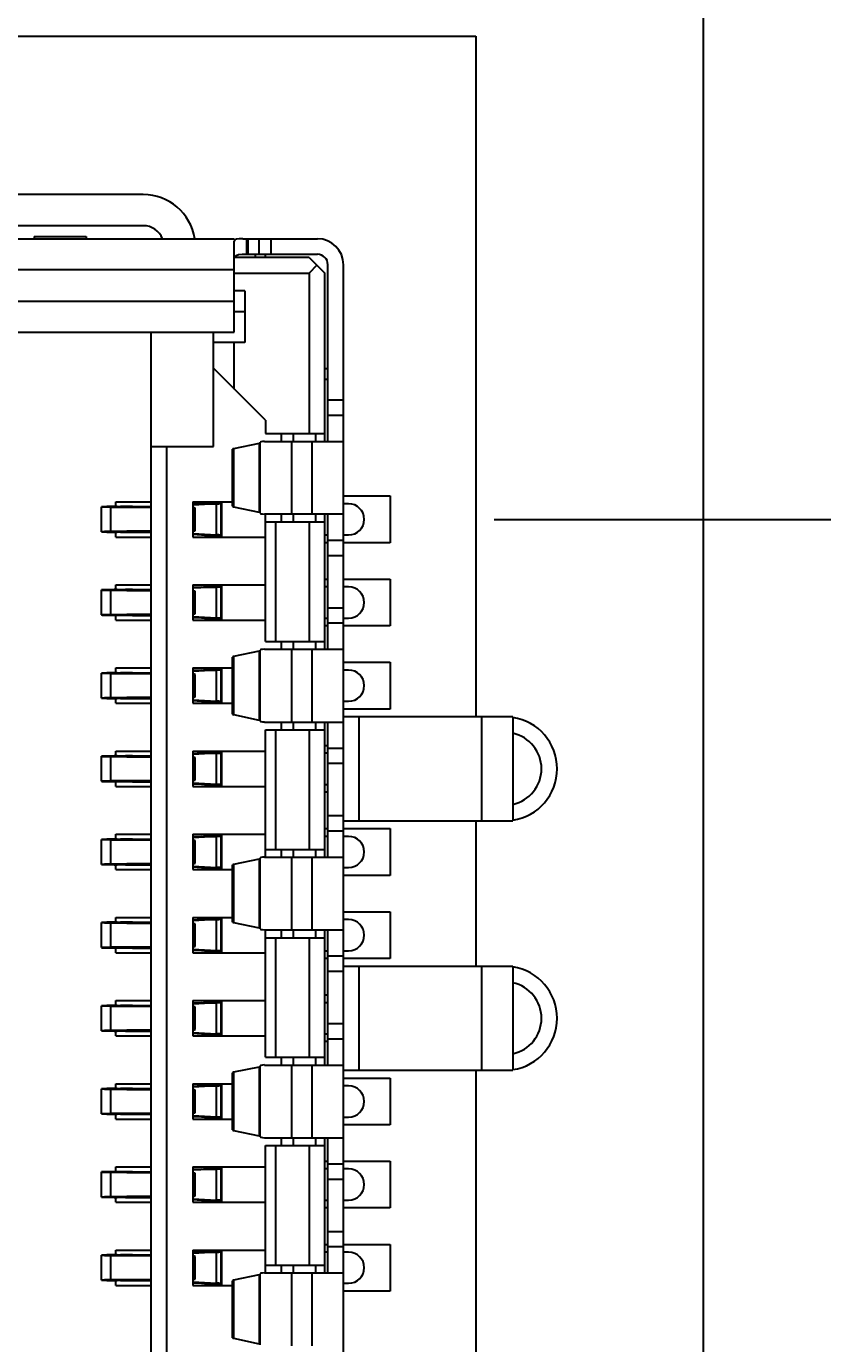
# Model space of a CAD drawing. Header units: millimetres. Extents: x 0 to 841, y 0 to 594.
# Drawn here: x 382.58 to 390.24, y 331 to 343.67 of the extents above; entities that cross this region are included whole.
import ezdxf

# ---------------------------------------------------------------- set-up
doc = ezdxf.new("R2010")
doc.units = ezdxf.units.MM
doc.header["$LTSCALE"] = 46.255
doc.layers.get('0').update_dxf_attribs({"linetype": 'CONTINUOUS'})
doc.layers.add('ASSEM_MEM', color=7, linetype='CONTINUOUS')
doc.styles.get("Standard").update_dxf_attribs({"font": 'txt', "width": 0.8})
doc.dimstyles.new('DIMSTYLE_1', dxfattribs={"dimtxt": 3, "dimasz": 2.1, "dimexe": 2, "dimexo": 1, "dimgap": 0.75, "dimtad": 0, "dimtih": 1, "dimtoh": 1, "dimzin": 0, "dimdsep": 46, "dimtxsty": 'STANDARD', "dimblk": '_FILLED', "dimblk1": '_FILLED', "dimblk2": '_FILLED', "dimcen": 0.09, "dimazin": 0, "dimtp": 0.01, "dimtm": 0.01, "dimtfac": 1, "dimtofl": 0, "dimtmove": 0, "dimatfit": 3, "dimldrblk": '_FILLED', "dimfxl": 1, "dimtolj": 1, "dimtzin": 0, "dimarcsym": 0})

# ---------------------------------------------------------------- blocks, each defined once
blk = doc.blocks.new('*D32')
at = {"color": 7, "linetype": 'CONTINUOUS'}
for p, q in [((351.897, 329.99), (369.83, 329.99)), ((369.83, 329.99), (372.996, 324.681)), ((372.996, 324.681), (426.09, 324.681))]:
    blk.add_line(p, q, dxfattribs=at)
at = {"color": 7, "linetype": 'CONTINUOUS', "insert": (427.59, 328.431), "char_height": 3, "width": 14.4, "attachment_point": 1, "line_spacing_factor": 0.9}
blk.add_mtext('156.65', dxfattribs=at)
blk = doc.blocks.new('_FILLED')
at = {"color": 0, "linetype": 'BYBLOCK'}
blk.add_solid([(0, 0), (-1, 0.1667), (-1, -0.1667)], dxfattribs=at)
blk = doc.blocks.new('*D54')
at = {"color": 7, "linetype": 'CONTINUOUS'}
blk.add_line((387.082, 338.93), (426.019, 338.93), dxfattribs=at)
at = {"color": 7, "linetype": 'CONTINUOUS', "insert": (427.519, 342.68), "char_height": 3, "width": 14.4, "attachment_point": 1, "line_spacing_factor": 0.9}
blk.add_mtext('147.71', dxfattribs=at)
blk = doc.blocks.new('*D55')
at = {"color": 7, "linetype": 'CONTINUOUS'}
blk.add_line((385.407, 330.505), (385.407, 294.565), dxfattribs=at)
at = {"color": 7, "linetype": 'CONTINUOUS', "insert": (381.657, 293.065), "char_height": 3, "width": 14.4, "attachment_point": 3, "rotation": 90, "line_spacing_factor": 0.9}
blk.add_mtext('169.31', dxfattribs=at)

msp = doc.modelspace()

# ---------------------------------------------------------------- linework, layer by layer
at = {"layer": 'ASSEM_MEM', "color": 7, "linetype": 'CONTINUOUS'}
for p, q in [((389.097, 314.64), (389.097, 482.64)), ((378.907, 343.58), (386.907, 343.58)), ((386.907, 343.58), (386.907, 337.03)), ((383.707, 342.055), (382.107, 342.055)), ((383.707, 341.755), (382.107, 341.755)), ((381.232, 341.63), (384.582, 341.63)), ((382.657, 341.65), (383.157, 341.65)), ((382.657, 341.65), (382.657, 341.63)), ((383.157, 341.65), (383.157, 341.63)), ((384.582, 340.73), (384.582, 341.605)), ((384.663, 341.63), (385.382, 341.63)), ((384.702, 341.48), (384.702, 341.63)), ((384.712, 341.63), (384.712, 341.48)), ((384.823, 341.48), (384.823, 341.63)), ((384.934, 341.63), (384.934, 341.48)), ((385.302, 341.45), (384.585, 341.45)), ((384.702, 341.48), (385.382, 341.48)), ((384.782, 341.48), (384.782, 341.45)), ((384.882, 341.45), (384.882, 341.48)), ((385.302, 341.45), (385.452, 341.3)), ((384.582, 341.33), (381.232, 341.33)), ((385.377, 341.375), (385.302, 341.3)), ((385.482, 339.68), (385.482, 341.38)), ((385.632, 328.88), (385.632, 341.38)), ((384.582, 341.3), (385.302, 341.3)), ((385.302, 341.3), (385.302, 339.755)), ((385.452, 339.68), (385.452, 341.3)), ((384.682, 341.13), (384.582, 341.13)), ((384.682, 341.13), (384.682, 340.63)), ((381.232, 341.03), (384.582, 341.03)), ((384.582, 340.93), (384.682, 340.93)), ((380.932, 340.73), (384.582, 340.73)), ((383.782, 329.53), (383.782, 340.73)), ((384.382, 339.63), (384.382, 340.73)), ((384.682, 340.63), (384.382, 340.63)), ((384.582, 340.184), (384.582, 340.63)), ((384.882, 339.884), (384.382, 340.384)), ((385.452, 340.38), (385.482, 340.38)), ((385.452, 340.28), (385.482, 340.28)), ((385.482, 340.08), (385.632, 340.08)), ((385.632, 339.93), (385.482, 339.93)), ((384.882, 339.884), (384.882, 339.755)), ((384.82, 339.661), (384.576, 339.61)), ((384.82, 339.661), (384.82, 338.999)), ((384.832, 338.989), (384.832, 339.672)), ((384.872, 339.68), (385.632, 339.68)), ((384.882, 339.755), (385.452, 339.755)), ((385.032, 339.755), (385.032, 339.68)), ((385.132, 339.68), (385.132, 338.98)), ((385.152, 339.68), (385.152, 339.755)), ((385.332, 338.98), (385.332, 339.68)), ((385.362, 339.755), (385.362, 339.68)), ((383.782, 339.63), (384.382, 339.63)), ((383.932, 330.63), (383.932, 339.63)), ((384.564, 339.056), (384.564, 339.605)), ((384.576, 339.61), (384.576, 339.051)), ((385.632, 339.155), (386.082, 339.155)), ((386.082, 339.155), (386.082, 338.705)), ((383.306, 338.81), (383.306, 339.051)), ((383.396, 339.048), (383.548, 339.046)), ((383.396, 338.813), (383.396, 339.048)), ((383.442, 339.1), (383.782, 339.1)), ((383.442, 339.054), (383.442, 339.1)), ((383.602, 339.054), (383.537, 339.054)), ((383.548, 339.046), (383.782, 339.044)), ((383.602, 339.054), (383.782, 339.055)), ((383.679, 339.046), (383.679, 339.055)), ((384.182, 339.1), (384.564, 339.1)), ((384.182, 339.1), (384.182, 338.76)), ((384.182, 339.037), (384.197, 339.037)), ((384.412, 339.079), (384.183, 339.067)), ((384.267, 339.079), (384.183, 339.075)), ((384.197, 339.037), (384.205, 339.039)), ((384.205, 338.822), (384.205, 339.039)), ((384.205, 338.821), (384.205, 339.039)), ((384.205, 339.039), (384.205, 339.039)), ((384.267, 339.079), (384.412, 339.079)), ((384.302, 339.1), (384.302, 339.085)), ((384.302, 339.085), (384.452, 339.085)), ((384.452, 339.084), (384.302, 339.084)), ((384.412, 338.781), (384.412, 339.079)), ((384.452, 339.1), (384.452, 339.085)), ((384.452, 339.084), (384.452, 338.777)), ((384.462, 339.08), (384.452, 339.08)), ((384.462, 338.76), (384.462, 339.1)), ((384.576, 339.051), (384.82, 338.999)), ((385.682, 339.08), (385.632, 339.08)), ((384.193, 338.957), (384.182, 338.957)), ((384.182, 338.904), (384.193, 338.904)), ((384.193, 338.904), (384.193, 338.957)), ((385.632, 338.98), (384.872, 338.98)), ((384.882, 337.755), (384.882, 338.98)), ((384.882, 338.905), (385.452, 338.905)), ((384.982, 337.755), (384.982, 338.905)), ((385.032, 338.98), (385.032, 338.905)), ((385.152, 338.905), (385.152, 338.98)), ((385.302, 338.905), (385.302, 337.755)), ((385.362, 338.98), (385.362, 338.905)), ((385.452, 337.68), (385.452, 338.98)), ((385.482, 337.68), (385.482, 338.98)), ((383.548, 338.815), (383.396, 338.813)), ((383.442, 338.76), (383.442, 338.81)), ((383.537, 338.807), (383.602, 338.806)), ((383.782, 338.816), (383.548, 338.815)), ((383.602, 338.806), (383.782, 338.805)), ((383.679, 338.806), (383.679, 338.815)), ((384.197, 338.824), (384.182, 338.824)), ((384.183, 338.794), (384.412, 338.781)), ((384.183, 338.786), (384.267, 338.781)), ((384.197, 338.824), (384.205, 338.822)), ((384.205, 338.821), (384.205, 338.822)), ((384.267, 338.781), (384.412, 338.781)), ((384.452, 338.777), (384.302, 338.777)), ((384.452, 338.776), (384.302, 338.776)), ((384.302, 338.776), (384.302, 338.76)), ((384.452, 338.777), (384.447, 338.779)), ((384.452, 338.78), (384.462, 338.78)), ((384.452, 338.776), (384.452, 338.76)), ((385.452, 338.78), (385.482, 338.78)), ((385.632, 338.78), (385.682, 338.78)), ((383.442, 338.76), (383.782, 338.76)), ((384.182, 338.76), (384.882, 338.76)), ((385.482, 338.705), (385.452, 338.705)), ((385.482, 338.73), (385.632, 338.73)), ((386.082, 338.705), (385.632, 338.705)), ((385.632, 338.58), (385.482, 338.58)), ((383.442, 338.3), (383.782, 338.3)), ((383.442, 338.251), (383.442, 338.3)), ((384.182, 338.3), (384.882, 338.3)), ((384.182, 338.3), (384.182, 337.96)), ((384.412, 338.279), (384.183, 338.267)), ((384.267, 338.279), (384.183, 338.275)), ((384.267, 338.279), (384.412, 338.279)), ((384.302, 338.3), (384.302, 338.285)), ((384.302, 338.285), (384.452, 338.285)), ((384.452, 338.284), (384.302, 338.284)), ((384.412, 337.981), (384.412, 338.279)), ((384.452, 338.3), (384.452, 338.285)), ((384.452, 338.284), (384.452, 337.977)), ((384.462, 338.28), (384.452, 338.28)), ((384.462, 337.96), (384.462, 338.3)), ((385.452, 338.355), (385.482, 338.355)), ((385.482, 338.28), (385.452, 338.28)), ((385.632, 338.355), (386.082, 338.355)), ((385.682, 338.28), (385.632, 338.28)), ((386.082, 338.355), (386.082, 337.905)), ((383.306, 338.01), (383.306, 338.251)), ((383.396, 338.248), (383.548, 338.246)), ((383.396, 338.013), (383.396, 338.248)), ((383.602, 338.254), (383.537, 338.254)), ((383.548, 338.246), (383.782, 338.244)), ((383.602, 338.254), (383.782, 338.255)), ((383.679, 338.246), (383.679, 338.255)), ((384.182, 338.237), (384.197, 338.237)), ((384.193, 338.157), (384.182, 338.157)), ((384.193, 338.104), (384.193, 338.157)), ((384.197, 338.237), (384.205, 338.239)), ((384.205, 338.022), (384.205, 338.239)), ((384.205, 338.021), (384.205, 338.239)), ((384.205, 338.239), (384.205, 338.239)), ((383.548, 338.015), (383.396, 338.013)), ((383.782, 338.016), (383.548, 338.015)), ((383.679, 338.006), (383.679, 338.015)), ((384.182, 338.104), (384.193, 338.104)), ((384.197, 338.024), (384.182, 338.024)), ((384.197, 338.024), (384.205, 338.022)), ((384.205, 338.021), (384.205, 338.022)), ((385.482, 338.08), (385.632, 338.08)), ((383.442, 337.96), (383.442, 338.01)), ((383.442, 337.96), (383.782, 337.96)), ((383.537, 338.007), (383.602, 338.006)), ((383.602, 338.006), (383.782, 338.005)), ((384.182, 337.96), (384.882, 337.96)), ((384.183, 337.994), (384.412, 337.981)), ((384.183, 337.986), (384.267, 337.981)), ((384.267, 337.981), (384.412, 337.981)), ((384.452, 337.977), (384.302, 337.977)), ((384.452, 337.976), (384.302, 337.976)), ((384.302, 337.976), (384.302, 337.96)), ((384.452, 337.977), (384.447, 337.979)), ((384.452, 337.98), (384.462, 337.98)), ((384.452, 337.976), (384.452, 337.96)), ((385.452, 337.98), (385.482, 337.98)), ((385.482, 337.905), (385.452, 337.905)), ((385.632, 337.93), (385.482, 337.93)), ((385.632, 337.98), (385.682, 337.98)), ((386.082, 337.905), (385.632, 337.905)), ((384.82, 337.661), (384.576, 337.61)), ((384.82, 337.661), (384.82, 336.999)), ((384.832, 336.989), (384.832, 337.672)), ((384.872, 337.68), (385.632, 337.68)), ((384.882, 337.755), (385.452, 337.755)), ((385.032, 337.755), (385.032, 337.68)), ((385.132, 337.68), (385.132, 336.98)), ((385.152, 337.68), (385.152, 337.755)), ((385.332, 336.98), (385.332, 337.68)), ((385.362, 337.755), (385.362, 337.68)), ((384.564, 337.056), (384.564, 337.605)), ((384.576, 337.61), (384.576, 337.051)), ((385.632, 337.555), (386.082, 337.555)), ((386.082, 337.555), (386.082, 337.105)), ((383.306, 337.21), (383.306, 337.451)), ((383.396, 337.448), (383.548, 337.446)), ((383.396, 337.213), (383.396, 337.448)), ((383.442, 337.5), (383.782, 337.5)), ((383.442, 337.451), (383.442, 337.5)), ((383.602, 337.454), (383.537, 337.454)), ((383.548, 337.446), (383.782, 337.444)), ((383.602, 337.454), (383.782, 337.455)), ((383.679, 337.446), (383.679, 337.455)), ((384.182, 337.5), (384.564, 337.5)), ((384.182, 337.5), (384.182, 337.16)), ((384.182, 337.437), (384.197, 337.437)), ((384.412, 337.479), (384.183, 337.467)), ((384.267, 337.479), (384.183, 337.475)), ((384.197, 337.437), (384.205, 337.439)), ((384.205, 337.222), (384.205, 337.439)), ((384.205, 337.221), (384.205, 337.439)), ((384.205, 337.439), (384.205, 337.439)), ((384.267, 337.479), (384.412, 337.479)), ((384.302, 337.5), (384.302, 337.485)), ((384.302, 337.485), (384.452, 337.485)), ((384.452, 337.484), (384.302, 337.484)), ((384.412, 337.181), (384.412, 337.479)), ((384.452, 337.5), (384.452, 337.485)), ((384.452, 337.484), (384.452, 337.177)), ((384.462, 337.48), (384.452, 337.48)), ((384.462, 337.16), (384.462, 337.5)), ((385.682, 337.48), (385.632, 337.48)), ((384.193, 337.357), (384.182, 337.357)), ((384.182, 337.304), (384.193, 337.304)), ((384.193, 337.304), (384.193, 337.357)), ((383.548, 337.215), (383.396, 337.213)), ((383.442, 337.16), (383.442, 337.21)), ((383.442, 337.16), (383.782, 337.16)), ((383.537, 337.207), (383.602, 337.206)), ((383.782, 337.216), (383.548, 337.215)), ((383.602, 337.206), (383.782, 337.205)), ((383.679, 337.206), (383.679, 337.215)), ((384.197, 337.224), (384.182, 337.224)), ((384.182, 337.16), (384.564, 337.16)), ((384.183, 337.194), (384.412, 337.181)), ((384.183, 337.186), (384.267, 337.181)), ((384.197, 337.224), (384.205, 337.222)), ((384.205, 337.221), (384.205, 337.222)), ((384.267, 337.181), (384.412, 337.181)), ((384.452, 337.177), (384.302, 337.177)), ((384.452, 337.176), (384.302, 337.176)), ((384.302, 337.176), (384.302, 337.16)), ((384.452, 337.177), (384.447, 337.179)), ((384.452, 337.18), (384.462, 337.18)), ((384.452, 337.176), (384.452, 337.16)), ((385.632, 337.18), (385.682, 337.18)), ((384.576, 337.051), (384.82, 336.999)), ((386.082, 337.105), (385.632, 337.105)), ((387.262, 337.03), (385.632, 337.03)), ((385.782, 336.03), (385.782, 337.03)), ((386.962, 336.03), (386.962, 337.03)), ((387.262, 337.03), (387.262, 336.03)), ((384.872, 336.98), (385.632, 336.98)), ((384.882, 336.905), (385.452, 336.905)), ((384.882, 335.68), (384.882, 336.905)), ((384.982, 335.755), (384.982, 336.905)), ((385.032, 336.98), (385.032, 336.905)), ((385.152, 336.905), (385.152, 336.98)), ((385.302, 336.905), (385.302, 335.755)), ((385.362, 336.98), (385.362, 336.905)), ((385.452, 335.68), (385.452, 336.98)), ((385.482, 335.68), (385.482, 336.98)), ((385.452, 336.755), (385.482, 336.755)), ((383.306, 336.41), (383.306, 336.651)), ((383.396, 336.648), (383.548, 336.646)), ((383.396, 336.413), (383.396, 336.648)), ((383.442, 336.7), (383.782, 336.7)), ((383.442, 336.651), (383.442, 336.7)), ((383.602, 336.654), (383.537, 336.654)), ((383.548, 336.646), (383.782, 336.644)), ((383.602, 336.654), (383.782, 336.655)), ((383.679, 336.646), (383.679, 336.655)), ((384.182, 336.7), (384.882, 336.7)), ((384.182, 336.7), (384.182, 336.36)), ((384.182, 336.637), (384.197, 336.637)), ((384.412, 336.679), (384.183, 336.667)), ((384.267, 336.679), (384.183, 336.675)), ((384.197, 336.637), (384.205, 336.639)), ((384.205, 336.422), (384.205, 336.639)), ((384.205, 336.421), (384.205, 336.639)), ((384.205, 336.639), (384.205, 336.639)), ((384.267, 336.679), (384.412, 336.679)), ((384.302, 336.7), (384.302, 336.685)), ((384.302, 336.685), (384.452, 336.685)), ((384.452, 336.684), (384.302, 336.684)), ((384.412, 336.381), (384.412, 336.679)), ((384.452, 336.7), (384.452, 336.685)), ((384.452, 336.684), (384.452, 336.377)), ((384.462, 336.68), (384.452, 336.68)), ((384.462, 336.36), (384.462, 336.7)), ((385.482, 336.68), (385.452, 336.68)), ((385.482, 336.73), (385.632, 336.73)), ((384.193, 336.557), (384.182, 336.557)), ((384.182, 336.504), (384.193, 336.504)), ((384.193, 336.504), (384.193, 336.557)), ((385.632, 336.58), (385.482, 336.58)), ((383.548, 336.415), (383.396, 336.413)), ((383.442, 336.36), (383.442, 336.41)), ((383.537, 336.407), (383.602, 336.406)), ((383.782, 336.416), (383.548, 336.415)), ((383.602, 336.406), (383.782, 336.405)), ((383.679, 336.406), (383.679, 336.415)), ((384.197, 336.424), (384.182, 336.424)), ((384.183, 336.394), (384.412, 336.381)), ((384.183, 336.386), (384.267, 336.381)), ((384.197, 336.424), (384.205, 336.422)), ((384.205, 336.421), (384.205, 336.422)), ((384.267, 336.381), (384.412, 336.381)), ((384.452, 336.377), (384.302, 336.377)), ((384.452, 336.376), (384.302, 336.376)), ((384.302, 336.376), (384.302, 336.36)), ((384.452, 336.377), (384.447, 336.379)), ((384.452, 336.38), (384.462, 336.38)), ((384.452, 336.376), (384.452, 336.36)), ((385.452, 336.38), (385.482, 336.38)), ((383.442, 336.36), (383.782, 336.36)), ((384.182, 336.36), (384.882, 336.36)), ((385.482, 336.305), (385.452, 336.305)), ((385.482, 336.08), (385.632, 336.08)), ((385.632, 336.03), (387.262, 336.03)), ((386.907, 336.03), (386.907, 334.63)), ((383.442, 335.9), (383.782, 335.9)), ((383.442, 335.851), (383.442, 335.9)), ((384.182, 335.9), (384.882, 335.9)), ((384.182, 335.9), (384.182, 335.56)), ((384.412, 335.879), (384.183, 335.867)), ((384.267, 335.879), (384.183, 335.875)), ((384.267, 335.879), (384.412, 335.879)), ((384.302, 335.9), (384.302, 335.885)), ((384.302, 335.885), (384.452, 335.885)), ((384.452, 335.884), (384.302, 335.884)), ((384.412, 335.581), (384.412, 335.879)), ((384.452, 335.9), (384.452, 335.885)), ((384.452, 335.884), (384.452, 335.577)), ((384.462, 335.88), (384.452, 335.88)), ((384.462, 335.56), (384.462, 335.9)), ((385.452, 335.955), (385.482, 335.955)), ((385.482, 335.88), (385.452, 335.88)), ((385.632, 335.93), (385.482, 335.93)), ((385.632, 335.955), (386.082, 335.955)), ((385.682, 335.88), (385.632, 335.88)), ((386.082, 335.955), (386.082, 335.505)), ((383.306, 335.61), (383.306, 335.851)), ((383.396, 335.848), (383.548, 335.846)), ((383.396, 335.613), (383.396, 335.848)), ((383.602, 335.854), (383.537, 335.854)), ((383.548, 335.846), (383.782, 335.844)), ((383.602, 335.854), (383.782, 335.855)), ((383.679, 335.846), (383.679, 335.855)), ((384.182, 335.837), (384.197, 335.837)), ((384.193, 335.757), (384.182, 335.757)), ((384.193, 335.704), (384.193, 335.757)), ((384.197, 335.837), (384.205, 335.839)), ((384.205, 335.622), (384.205, 335.839)), ((384.205, 335.621), (384.205, 335.839)), ((384.205, 335.839), (384.205, 335.839)), ((384.882, 335.755), (385.452, 335.755)), ((385.032, 335.755), (385.032, 335.68)), ((385.152, 335.68), (385.152, 335.755)), ((385.362, 335.755), (385.362, 335.68)), ((383.548, 335.615), (383.396, 335.613)), ((383.442, 335.56), (383.442, 335.61)), ((383.537, 335.607), (383.602, 335.606)), ((383.602, 335.606), (383.782, 335.605)), ((383.679, 335.606), (383.679, 335.615)), ((384.182, 335.704), (384.193, 335.704)), ((384.197, 335.624), (384.182, 335.624)), ((384.197, 335.624), (384.205, 335.622)), ((384.205, 335.621), (384.205, 335.622)), ((384.564, 335.056), (384.564, 335.605)), ((384.82, 335.661), (384.576, 335.61)), ((384.576, 335.61), (384.576, 335.051)), ((384.82, 335.661), (384.82, 334.999)), ((384.832, 334.989), (384.832, 335.672)), ((384.872, 335.68), (385.632, 335.68)), ((385.132, 335.68), (385.132, 334.98)), ((385.332, 334.98), (385.332, 335.68)), ((383.442, 335.56), (383.782, 335.56)), ((384.182, 335.56), (384.564, 335.56)), ((384.183, 335.594), (384.412, 335.581)), ((384.183, 335.586), (384.267, 335.581)), ((384.267, 335.581), (384.412, 335.581)), ((384.452, 335.577), (384.302, 335.577)), ((384.452, 335.576), (384.302, 335.576)), ((384.302, 335.576), (384.302, 335.56)), ((384.452, 335.577), (384.447, 335.579)), ((384.452, 335.58), (384.462, 335.58)), ((384.452, 335.576), (384.452, 335.56)), ((385.632, 335.58), (385.682, 335.58)), ((386.082, 335.505), (385.632, 335.505)), ((383.442, 335.1), (383.782, 335.1)), ((383.442, 335.051), (383.442, 335.1)), ((384.182, 335.1), (384.564, 335.1)), ((384.182, 335.1), (384.182, 334.76)), ((384.302, 335.1), (384.302, 335.085)), ((384.452, 335.1), (384.452, 335.085)), ((384.462, 334.76), (384.462, 335.1)), ((385.632, 335.155), (386.082, 335.155)), ((386.082, 335.155), (386.082, 334.705)), ((383.306, 334.81), (383.306, 335.051)), ((383.396, 335.048), (383.548, 335.046)), ((383.396, 334.813), (383.396, 335.048)), ((383.602, 335.054), (383.537, 335.054)), ((383.548, 335.046), (383.782, 335.044)), ((383.602, 335.054), (383.782, 335.055)), ((383.679, 335.046), (383.679, 335.055)), ((384.182, 335.037), (384.197, 335.037)), ((384.412, 335.079), (384.183, 335.067)), ((384.267, 335.079), (384.183, 335.075)), ((384.197, 335.037), (384.205, 335.039)), ((384.205, 334.822), (384.205, 335.039)), ((384.205, 334.821), (384.205, 335.039)), ((384.205, 335.039), (384.205, 335.039)), ((384.267, 335.079), (384.412, 335.079)), ((384.302, 335.085), (384.452, 335.085)), ((384.452, 335.084), (384.302, 335.084)), ((384.412, 334.781), (384.412, 335.079)), ((384.452, 335.084), (384.452, 334.777)), ((384.462, 335.08), (384.452, 335.08)), ((384.576, 335.051), (384.82, 334.999)), ((384.872, 334.98), (385.632, 334.98)), ((384.882, 333.755), (384.882, 334.98)), ((385.032, 334.98), (385.032, 334.905)), ((385.152, 334.905), (385.152, 334.98)), ((385.362, 334.98), (385.362, 334.905)), ((385.452, 333.68), (385.452, 334.98)), ((385.482, 333.68), (385.482, 334.98)), ((385.682, 335.08), (385.632, 335.08)), ((384.193, 334.957), (384.182, 334.957)), ((384.182, 334.904), (384.193, 334.904)), ((384.193, 334.904), (384.193, 334.957)), ((384.882, 334.905), (385.452, 334.905)), ((384.982, 333.755), (384.982, 334.905)), ((385.302, 334.905), (385.302, 333.755)), ((383.548, 334.815), (383.396, 334.813)), ((383.442, 334.76), (383.442, 334.81)), ((383.442, 334.76), (383.782, 334.76)), ((383.537, 334.807), (383.602, 334.806)), ((383.782, 334.816), (383.548, 334.815)), ((383.602, 334.806), (383.782, 334.805)), ((383.679, 334.806), (383.679, 334.815)), ((384.197, 334.824), (384.182, 334.824)), ((384.182, 334.76), (384.882, 334.76)), ((384.183, 334.794), (384.412, 334.781)), ((384.183, 334.786), (384.267, 334.781)), ((384.197, 334.824), (384.205, 334.822)), ((384.205, 334.821), (384.205, 334.822)), ((384.267, 334.781), (384.412, 334.781)), ((384.452, 334.777), (384.302, 334.777)), ((384.452, 334.776), (384.302, 334.776)), ((384.302, 334.776), (384.302, 334.76)), ((384.452, 334.777), (384.447, 334.779)), ((384.452, 334.78), (384.462, 334.78)), ((384.452, 334.776), (384.452, 334.76)), ((385.452, 334.78), (385.482, 334.78)), ((385.482, 334.73), (385.632, 334.73)), ((385.632, 334.78), (385.682, 334.78)), ((385.482, 334.705), (385.452, 334.705)), ((386.082, 334.705), (385.632, 334.705)), ((385.632, 334.63), (387.262, 334.63)), ((385.782, 333.63), (385.782, 334.63)), ((386.962, 333.63), (386.962, 334.63)), ((387.262, 334.63), (387.262, 333.63)), ((385.632, 334.58), (385.482, 334.58)), ((385.452, 334.355), (385.482, 334.355)), ((383.306, 334.01), (383.306, 334.251)), ((383.396, 334.248), (383.548, 334.246)), ((383.396, 334.013), (383.396, 334.248)), ((383.442, 334.3), (383.782, 334.3)), ((383.442, 334.251), (383.442, 334.3)), ((383.602, 334.254), (383.537, 334.254)), ((383.548, 334.246), (383.782, 334.244)), ((383.602, 334.254), (383.782, 334.255)), ((383.679, 334.246), (383.679, 334.255)), ((384.182, 334.3), (384.882, 334.3)), ((384.182, 334.3), (384.182, 333.96)), ((384.182, 334.237), (384.197, 334.237)), ((384.412, 334.279), (384.183, 334.267)), ((384.267, 334.279), (384.183, 334.275)), ((384.197, 334.237), (384.205, 334.239)), ((384.205, 334.022), (384.205, 334.239)), ((384.205, 334.021), (384.205, 334.239)), ((384.205, 334.239), (384.205, 334.239)), ((384.267, 334.279), (384.412, 334.279)), ((384.302, 334.3), (384.302, 334.285)), ((384.302, 334.285), (384.452, 334.285)), ((384.452, 334.284), (384.302, 334.284)), ((384.412, 333.981), (384.412, 334.279)), ((384.452, 334.3), (384.452, 334.285)), ((384.452, 334.284), (384.452, 333.977)), ((384.462, 334.28), (384.452, 334.28)), ((384.462, 333.96), (384.462, 334.3)), ((385.482, 334.28), (385.452, 334.28)), ((384.193, 334.157), (384.182, 334.157)), ((384.182, 334.104), (384.193, 334.104)), ((384.193, 334.104), (384.193, 334.157)), ((383.548, 334.015), (383.396, 334.013)), ((383.442, 333.96), (383.442, 334.01)), ((383.442, 333.96), (383.782, 333.96)), ((383.537, 334.007), (383.602, 334.006)), ((383.782, 334.016), (383.548, 334.015)), ((383.602, 334.006), (383.782, 334.005)), ((383.679, 334.006), (383.679, 334.015)), ((384.197, 334.024), (384.182, 334.024)), ((384.182, 333.96), (384.882, 333.96)), ((384.183, 333.994), (384.412, 333.981)), ((384.183, 333.986), (384.267, 333.981)), ((384.197, 334.024), (384.205, 334.022)), ((384.205, 334.021), (384.205, 334.022)), ((384.267, 333.981), (384.412, 333.981)), ((384.452, 333.977), (384.302, 333.977)), ((384.452, 333.976), (384.302, 333.976)), ((384.302, 333.976), (384.302, 333.96)), ((384.452, 333.977), (384.447, 333.979)), ((384.452, 333.98), (384.462, 333.98)), ((384.452, 333.976), (384.452, 333.96)), ((385.452, 333.98), (385.482, 333.98)), ((385.482, 334.08), (385.632, 334.08)), ((385.482, 333.905), (385.452, 333.905)), ((385.632, 333.93), (385.482, 333.93)), ((384.882, 333.755), (385.452, 333.755)), ((385.032, 333.755), (385.032, 333.68)), ((385.152, 333.68), (385.152, 333.755)), ((385.362, 333.755), (385.362, 333.68)), ((384.564, 333.056), (384.564, 333.605)), ((384.82, 333.661), (384.576, 333.61)), ((384.576, 333.61), (384.576, 333.051)), ((384.82, 333.661), (384.82, 332.999)), ((384.832, 332.989), (384.832, 333.672)), ((384.872, 333.68), (385.632, 333.68)), ((385.132, 333.68), (385.132, 332.98)), ((385.332, 332.98), (385.332, 333.68)), ((385.632, 333.63), (387.262, 333.63)), ((386.907, 333.63), (386.907, 326.68)), ((383.306, 333.21), (383.306, 333.451)), ((383.442, 333.5), (383.782, 333.5)), ((383.442, 333.451), (383.442, 333.5)), ((383.602, 333.454), (383.537, 333.454)), ((383.602, 333.454), (383.782, 333.455)), ((383.679, 333.446), (383.679, 333.455)), ((384.182, 333.5), (384.564, 333.5)), ((384.182, 333.5), (384.182, 333.16)), ((384.412, 333.479), (384.183, 333.467)), ((384.267, 333.479), (384.183, 333.475)), ((384.267, 333.479), (384.412, 333.479)), ((384.302, 333.5), (384.302, 333.485)), ((384.302, 333.485), (384.452, 333.485)), ((384.452, 333.484), (384.302, 333.484)), ((384.412, 333.181), (384.412, 333.479)), ((384.452, 333.5), (384.452, 333.485)), ((384.452, 333.484), (384.452, 333.177)), ((384.462, 333.48), (384.452, 333.48)), ((384.462, 333.16), (384.462, 333.5)), ((385.632, 333.555), (386.082, 333.555)), ((385.682, 333.48), (385.632, 333.48)), ((386.082, 333.555), (386.082, 333.105)), ((383.396, 333.448), (383.548, 333.446)), ((383.396, 333.213), (383.396, 333.448)), ((383.548, 333.446), (383.782, 333.444)), ((384.182, 333.437), (384.197, 333.437)), ((384.193, 333.357), (384.182, 333.357)), ((384.193, 333.304), (384.193, 333.357)), ((384.197, 333.437), (384.205, 333.439)), ((384.205, 333.222), (384.205, 333.439)), ((384.205, 333.221), (384.205, 333.439)), ((384.205, 333.439), (384.205, 333.439)), ((383.548, 333.215), (383.396, 333.213)), ((383.442, 333.16), (383.442, 333.21)), ((383.537, 333.207), (383.602, 333.206)), ((383.782, 333.216), (383.548, 333.215)), ((383.602, 333.206), (383.782, 333.205)), ((383.679, 333.206), (383.679, 333.215)), ((384.182, 333.304), (384.193, 333.304)), ((384.197, 333.224), (384.182, 333.224)), ((384.197, 333.224), (384.205, 333.222)), ((384.205, 333.221), (384.205, 333.222)), ((383.442, 333.16), (383.782, 333.16)), ((384.182, 333.16), (384.564, 333.16)), ((384.183, 333.194), (384.412, 333.181)), ((384.183, 333.186), (384.267, 333.181)), ((384.267, 333.181), (384.412, 333.181)), ((384.452, 333.177), (384.302, 333.177)), ((384.452, 333.176), (384.302, 333.176)), ((384.302, 333.176), (384.302, 333.16)), ((384.452, 333.177), (384.447, 333.179)), ((384.452, 333.18), (384.462, 333.18)), ((384.452, 333.176), (384.452, 333.16)), ((385.632, 333.18), (385.682, 333.18)), ((386.082, 333.105), (385.632, 333.105)), ((384.576, 333.051), (384.82, 332.999)), ((384.872, 332.98), (385.632, 332.98)), ((385.032, 332.98), (385.032, 332.905)), ((385.152, 332.905), (385.152, 332.98)), ((385.362, 332.98), (385.362, 332.905)), ((385.452, 331.68), (385.452, 332.98)), ((385.482, 331.68), (385.482, 332.98)), ((384.882, 332.905), (385.452, 332.905)), ((384.882, 331.68), (384.882, 332.905)), ((384.982, 331.755), (384.982, 332.905)), ((385.302, 332.905), (385.302, 331.755)), ((383.442, 332.7), (383.782, 332.7)), ((383.442, 332.651), (383.442, 332.7)), ((384.182, 332.7), (384.882, 332.7)), ((384.182, 332.7), (384.182, 332.36)), ((384.302, 332.7), (384.302, 332.685)), ((384.452, 332.7), (384.452, 332.685)), ((384.462, 332.36), (384.462, 332.7)), ((385.452, 332.755), (385.482, 332.755)), ((385.482, 332.73), (385.632, 332.73)), ((385.632, 332.755), (386.082, 332.755)), ((386.082, 332.755), (386.082, 332.305)), ((383.306, 332.41), (383.306, 332.651)), ((383.396, 332.648), (383.548, 332.646)), ((383.396, 332.413), (383.396, 332.648)), ((383.602, 332.654), (383.537, 332.654)), ((383.548, 332.646), (383.782, 332.644)), ((383.602, 332.654), (383.782, 332.655)), ((383.679, 332.646), (383.679, 332.655)), ((384.182, 332.637), (384.197, 332.637)), ((384.412, 332.679), (384.183, 332.667)), ((384.267, 332.679), (384.183, 332.675)), ((384.197, 332.637), (384.205, 332.639)), ((384.205, 332.422), (384.205, 332.639)), ((384.205, 332.421), (384.205, 332.639)), ((384.205, 332.639), (384.205, 332.639)), ((384.267, 332.679), (384.412, 332.679)), ((384.302, 332.685), (384.452, 332.685)), ((384.452, 332.684), (384.302, 332.684)), ((384.412, 332.381), (384.412, 332.679)), ((384.452, 332.684), (384.452, 332.377)), ((384.462, 332.68), (384.452, 332.68)), ((385.482, 332.68), (385.452, 332.68)), ((385.632, 332.58), (385.482, 332.58)), ((385.682, 332.68), (385.632, 332.68)), ((384.193, 332.557), (384.182, 332.557)), ((384.182, 332.504), (384.193, 332.504)), ((384.193, 332.504), (384.193, 332.557)), ((383.548, 332.415), (383.396, 332.413)), ((383.442, 332.36), (383.442, 332.41)), ((383.442, 332.36), (383.782, 332.36)), ((383.537, 332.407), (383.602, 332.406)), ((383.782, 332.416), (383.548, 332.415)), ((383.602, 332.406), (383.782, 332.405)), ((383.679, 332.406), (383.679, 332.415)), ((384.197, 332.424), (384.182, 332.424)), ((384.182, 332.36), (384.882, 332.36)), ((384.183, 332.394), (384.412, 332.381)), ((384.183, 332.386), (384.267, 332.381)), ((384.197, 332.424), (384.205, 332.422)), ((384.205, 332.421), (384.205, 332.422)), ((384.267, 332.381), (384.412, 332.381)), ((384.452, 332.377), (384.302, 332.377)), ((384.452, 332.376), (384.302, 332.376)), ((384.302, 332.376), (384.302, 332.36)), ((384.452, 332.377), (384.447, 332.379)), ((384.452, 332.38), (384.462, 332.38)), ((384.452, 332.376), (384.452, 332.36)), ((385.452, 332.38), (385.482, 332.38)), ((385.632, 332.38), (385.682, 332.38)), ((385.482, 332.305), (385.452, 332.305)), ((386.082, 332.305), (385.632, 332.305)), ((385.482, 332.08), (385.632, 332.08)), ((385.452, 331.955), (385.482, 331.955)), ((385.632, 331.93), (385.482, 331.93)), ((385.632, 331.955), (386.082, 331.955)), ((386.082, 331.955), (386.082, 331.505)), ((383.306, 331.61), (383.306, 331.851)), ((383.396, 331.848), (383.548, 331.846)), ((383.396, 331.613), (383.396, 331.848)), ((383.442, 331.9), (383.782, 331.9)), ((383.442, 331.851), (383.442, 331.9)), ((383.602, 331.854), (383.537, 331.854)), ((383.548, 331.846), (383.782, 331.844)), ((383.602, 331.854), (383.782, 331.855)), ((383.679, 331.846), (383.679, 331.855)), ((384.182, 331.9), (384.882, 331.9)), ((384.182, 331.9), (384.182, 331.56)), ((384.182, 331.837), (384.197, 331.837)), ((384.412, 331.879), (384.183, 331.867)), ((384.267, 331.879), (384.183, 331.875)), ((384.197, 331.837), (384.205, 331.839)), ((384.205, 331.622), (384.205, 331.839)), ((384.205, 331.621), (384.205, 331.839)), ((384.205, 331.839), (384.205, 331.839)), ((384.267, 331.879), (384.412, 331.879)), ((384.302, 331.9), (384.302, 331.885)), ((384.302, 331.885), (384.452, 331.885)), ((384.452, 331.884), (384.302, 331.884)), ((384.412, 331.581), (384.412, 331.879)), ((384.452, 331.9), (384.452, 331.885)), ((384.452, 331.884), (384.452, 331.577)), ((384.462, 331.88), (384.452, 331.88)), ((384.462, 331.56), (384.462, 331.9)), ((385.482, 331.88), (385.452, 331.88)), ((385.682, 331.88), (385.632, 331.88)), ((384.193, 331.757), (384.182, 331.757)), ((384.182, 331.704), (384.193, 331.704)), ((384.193, 331.704), (384.193, 331.757)), ((384.872, 331.68), (385.632, 331.68)), ((384.882, 331.755), (385.452, 331.755)), ((385.032, 331.755), (385.032, 331.68)), ((385.132, 331.68), (385.132, 330.98)), ((385.152, 331.68), (385.152, 331.755)), ((385.332, 330.98), (385.332, 331.68)), ((385.362, 331.755), (385.362, 331.68)), ((383.548, 331.615), (383.396, 331.613)), ((383.442, 331.56), (383.442, 331.61)), ((383.442, 331.56), (383.782, 331.56)), ((383.537, 331.607), (383.602, 331.606)), ((383.782, 331.616), (383.548, 331.615)), ((383.602, 331.606), (383.782, 331.605)), ((383.679, 331.606), (383.679, 331.615)), ((384.197, 331.624), (384.182, 331.624)), ((384.182, 331.56), (384.564, 331.56)), ((384.183, 331.594), (384.412, 331.581)), ((384.183, 331.586), (384.267, 331.581)), ((384.197, 331.624), (384.205, 331.622)), ((384.205, 331.621), (384.205, 331.622)), ((384.267, 331.581), (384.412, 331.581)), ((384.452, 331.577), (384.302, 331.577)), ((384.452, 331.576), (384.302, 331.576)), ((384.302, 331.576), (384.302, 331.56)), ((384.452, 331.577), (384.447, 331.579)), ((384.452, 331.58), (384.462, 331.58)), ((384.452, 331.576), (384.452, 331.56)), ((384.564, 331.056), (384.564, 331.605)), ((384.82, 331.661), (384.576, 331.61)), ((384.576, 331.61), (384.576, 331.051)), ((384.82, 331.661), (384.82, 330.999)), ((384.832, 330.989), (384.832, 331.672)), ((385.632, 331.58), (385.682, 331.58)), ((386.082, 331.505), (385.632, 331.505)), ((384.576, 331.051), (384.82, 330.999))]:
    msp.add_line(p, q, dxfattribs=at)
for points in [[(384.663, 341.63), (384.629, 341.629), (384.603, 341.626), (384.587, 341.618), (384.582, 341.605)], [(384.585, 341.45), (384.599, 341.469), (384.623, 341.478), (384.659, 341.48), (384.702, 341.48)], [(383.455, 339.054), (383.427, 339.054), (383.355, 339.053), (383.314, 339.051), (383.306, 339.051)], [(383.306, 339.051), (383.307, 339.05), (383.335, 339.049), (383.396, 339.048)], [(383.537, 339.054), (383.488, 339.053), (383.461, 339.051), (383.456, 339.051)], [(384.205, 339.039), (384.197, 339.04), (384.182, 339.041)], [(384.197, 339.037), (384.196, 339.03), (384.194, 339.013), (384.194, 338.987), (384.193, 338.957)], [(384.267, 339.079), (384.286, 339.081), (384.298, 339.082), (384.302, 339.084)], [(384.412, 339.079), (384.434, 339.081), (384.447, 339.082), (384.452, 339.084)], [(384.193, 338.904), (384.194, 338.874), (384.194, 338.848), (384.196, 338.83), (384.197, 338.824)], [(383.396, 338.813), (383.335, 338.812), (383.307, 338.81), (383.306, 338.81)], [(383.306, 338.81), (383.314, 338.809), (383.355, 338.808), (383.427, 338.807), (383.455, 338.807)], [(383.456, 338.81), (383.461, 338.809), (383.489, 338.808), (383.537, 338.807)], [(384.182, 338.82), (384.197, 338.82), (384.205, 338.821)], [(384.302, 338.777), (384.298, 338.779), (384.286, 338.78), (384.267, 338.781)], [(384.447, 338.779), (384.434, 338.78), (384.412, 338.781)], [(384.267, 338.279), (384.286, 338.281), (384.298, 338.282), (384.302, 338.284)], [(384.412, 338.279), (384.434, 338.281), (384.447, 338.282), (384.452, 338.284)], [(383.455, 338.254), (383.427, 338.254), (383.355, 338.253), (383.314, 338.251), (383.306, 338.251)], [(383.306, 338.251), (383.307, 338.25), (383.335, 338.249), (383.396, 338.248)], [(383.537, 338.254), (383.488, 338.253), (383.461, 338.251), (383.456, 338.251)], [(384.205, 338.239), (384.197, 338.24), (384.182, 338.241)], [(384.197, 338.237), (384.196, 338.23), (384.194, 338.213), (384.194, 338.187), (384.193, 338.157)], [(383.396, 338.013), (383.335, 338.012), (383.307, 338.01), (383.306, 338.01)], [(384.182, 338.02), (384.197, 338.02), (384.205, 338.021)], [(384.193, 338.104), (384.194, 338.074), (384.194, 338.048), (384.196, 338.03), (384.197, 338.024)], [(383.306, 338.01), (383.314, 338.009), (383.355, 338.008), (383.427, 338.007), (383.455, 338.007)], [(383.456, 338.01), (383.461, 338.009), (383.489, 338.008), (383.537, 338.007)], [(384.302, 337.977), (384.298, 337.979), (384.286, 337.98), (384.267, 337.981)], [(384.447, 337.979), (384.434, 337.98), (384.412, 337.981)], [(383.455, 337.454), (383.427, 337.454), (383.355, 337.453), (383.314, 337.451), (383.306, 337.451)], [(383.306, 337.451), (383.307, 337.45), (383.335, 337.449), (383.396, 337.448)], [(383.537, 337.454), (383.488, 337.453), (383.461, 337.451), (383.456, 337.451)], [(384.205, 337.439), (384.197, 337.44), (384.182, 337.441)], [(384.197, 337.437), (384.196, 337.43), (384.194, 337.413), (384.194, 337.387), (384.193, 337.357)], [(384.267, 337.479), (384.286, 337.481), (384.298, 337.482), (384.302, 337.484)], [(384.412, 337.479), (384.434, 337.481), (384.447, 337.482), (384.452, 337.484)], [(384.193, 337.304), (384.194, 337.274), (384.194, 337.248), (384.196, 337.23), (384.197, 337.224)], [(383.396, 337.213), (383.335, 337.212), (383.307, 337.21), (383.306, 337.21)], [(383.306, 337.21), (383.314, 337.209), (383.355, 337.208), (383.427, 337.207), (383.455, 337.207)], [(383.456, 337.21), (383.461, 337.209), (383.489, 337.208), (383.537, 337.207)], [(384.182, 337.22), (384.197, 337.22), (384.205, 337.221)], [(384.302, 337.177), (384.298, 337.179), (384.286, 337.18), (384.267, 337.181)], [(384.447, 337.179), (384.434, 337.18), (384.412, 337.181)], [(383.455, 336.654), (383.427, 336.654), (383.355, 336.653), (383.314, 336.651), (383.306, 336.651)], [(383.306, 336.651), (383.307, 336.65), (383.335, 336.649), (383.396, 336.648)], [(383.537, 336.654), (383.488, 336.653), (383.461, 336.651), (383.456, 336.651)], [(384.205, 336.639), (384.197, 336.64), (384.182, 336.641)], [(384.197, 336.637), (384.196, 336.63), (384.194, 336.613), (384.194, 336.587), (384.193, 336.557)], [(384.267, 336.679), (384.286, 336.681), (384.298, 336.682), (384.302, 336.684)], [(384.412, 336.679), (384.434, 336.681), (384.447, 336.682), (384.452, 336.684)], [(384.193, 336.504), (384.194, 336.474), (384.194, 336.448), (384.196, 336.43), (384.197, 336.424)], [(383.396, 336.413), (383.335, 336.412), (383.307, 336.41), (383.306, 336.41)], [(383.306, 336.41), (383.314, 336.409), (383.355, 336.408), (383.427, 336.407), (383.455, 336.407)], [(383.456, 336.41), (383.461, 336.409), (383.489, 336.408), (383.537, 336.407)], [(384.182, 336.42), (384.197, 336.42), (384.205, 336.421)], [(384.302, 336.377), (384.298, 336.379), (384.286, 336.38), (384.267, 336.381)], [(384.447, 336.379), (384.434, 336.38), (384.412, 336.381)], [(384.267, 335.879), (384.286, 335.881), (384.298, 335.882), (384.302, 335.884)], [(384.412, 335.879), (384.434, 335.881), (384.447, 335.882), (384.452, 335.884)], [(383.455, 335.854), (383.427, 335.854), (383.355, 335.853), (383.314, 335.851), (383.306, 335.851)], [(383.306, 335.851), (383.307, 335.85), (383.335, 335.849), (383.396, 335.848)], [(383.537, 335.854), (383.488, 335.853), (383.461, 335.851), (383.456, 335.851)], [(384.205, 335.839), (384.197, 335.84), (384.182, 335.841)], [(384.197, 335.837), (384.196, 335.83), (384.194, 335.813), (384.194, 335.787), (384.193, 335.757)], [(383.396, 335.613), (383.335, 335.612), (383.307, 335.61), (383.306, 335.61)], [(383.306, 335.61), (383.314, 335.609), (383.355, 335.608), (383.427, 335.607), (383.455, 335.607)], [(383.456, 335.61), (383.461, 335.609), (383.489, 335.608), (383.537, 335.607)], [(383.782, 335.616), (383.732, 335.616), (383.548, 335.615)], [(384.182, 335.62), (384.197, 335.62), (384.205, 335.621)], [(384.193, 335.704), (384.194, 335.674), (384.194, 335.648), (384.196, 335.63), (384.197, 335.624)], [(384.302, 335.577), (384.298, 335.579), (384.286, 335.58), (384.267, 335.581)], [(384.447, 335.579), (384.434, 335.58), (384.412, 335.581)], [(383.455, 335.054), (383.427, 335.054), (383.355, 335.053), (383.314, 335.051), (383.306, 335.051)], [(383.306, 335.051), (383.307, 335.05), (383.335, 335.049), (383.396, 335.048)], [(383.537, 335.054), (383.488, 335.053), (383.461, 335.051), (383.456, 335.051)], [(384.205, 335.039), (384.197, 335.04), (384.182, 335.041)], [(384.197, 335.037), (384.196, 335.03), (384.194, 335.013), (384.194, 334.987), (384.193, 334.957)], [(384.267, 335.079), (384.286, 335.081), (384.298, 335.082), (384.302, 335.084)], [(384.412, 335.079), (384.434, 335.081), (384.447, 335.082), (384.452, 335.084)], [(384.193, 334.904), (384.194, 334.874), (384.194, 334.848), (384.196, 334.83), (384.197, 334.824)], [(383.396, 334.813), (383.335, 334.812), (383.307, 334.81), (383.306, 334.81)], [(383.306, 334.81), (383.314, 334.809), (383.355, 334.808), (383.427, 334.807), (383.455, 334.807)], [(383.456, 334.81), (383.461, 334.809), (383.489, 334.808), (383.537, 334.807)], [(384.182, 334.82), (384.197, 334.82), (384.205, 334.821)], [(384.302, 334.777), (384.298, 334.779), (384.286, 334.78), (384.267, 334.781)], [(384.447, 334.779), (384.434, 334.78), (384.412, 334.781)], [(383.455, 334.254), (383.427, 334.254), (383.355, 334.253), (383.314, 334.251), (383.306, 334.251)], [(383.306, 334.251), (383.307, 334.25), (383.335, 334.249), (383.396, 334.248)], [(383.537, 334.254), (383.488, 334.253), (383.461, 334.251), (383.456, 334.251)], [(384.205, 334.239), (384.197, 334.24), (384.182, 334.241)], [(384.197, 334.237), (384.196, 334.23), (384.194, 334.213), (384.194, 334.187), (384.193, 334.157)], [(384.267, 334.279), (384.286, 334.281), (384.298, 334.282), (384.302, 334.284)], [(384.412, 334.279), (384.434, 334.281), (384.447, 334.282), (384.452, 334.284)], [(384.193, 334.104), (384.194, 334.074), (384.194, 334.048), (384.196, 334.03), (384.197, 334.024)], [(383.396, 334.013), (383.335, 334.012), (383.307, 334.01), (383.306, 334.01)], [(383.306, 334.01), (383.314, 334.009), (383.355, 334.008), (383.427, 334.007), (383.455, 334.007)], [(383.456, 334.01), (383.461, 334.009), (383.489, 334.008), (383.537, 334.007)], [(384.182, 334.02), (384.197, 334.02), (384.205, 334.021)], [(384.302, 333.977), (384.298, 333.979), (384.286, 333.98), (384.267, 333.981)], [(384.447, 333.979), (384.434, 333.98), (384.412, 333.981)], [(383.455, 333.454), (383.427, 333.454), (383.355, 333.453), (383.314, 333.451), (383.306, 333.451)], [(383.306, 333.451), (383.307, 333.45), (383.335, 333.449), (383.396, 333.448)], [(383.537, 333.454), (383.488, 333.453), (383.461, 333.451), (383.456, 333.451)], [(384.267, 333.479), (384.286, 333.481), (384.298, 333.482), (384.302, 333.484)], [(384.412, 333.479), (384.434, 333.481), (384.447, 333.482), (384.452, 333.484)], [(384.205, 333.439), (384.197, 333.44), (384.182, 333.441)], [(384.197, 333.437), (384.196, 333.43), (384.194, 333.413), (384.194, 333.387), (384.193, 333.357)], [(383.396, 333.213), (383.335, 333.212), (383.307, 333.21), (383.306, 333.21)], [(383.306, 333.21), (383.314, 333.209), (383.355, 333.208), (383.427, 333.207), (383.455, 333.207)], [(383.456, 333.21), (383.461, 333.209), (383.489, 333.208), (383.537, 333.207)], [(384.182, 333.22), (384.197, 333.22), (384.205, 333.221)], [(384.193, 333.304), (384.194, 333.274), (384.194, 333.248), (384.196, 333.23), (384.197, 333.224)], [(384.302, 333.177), (384.298, 333.179), (384.286, 333.18), (384.267, 333.181)], [(384.447, 333.179), (384.434, 333.18), (384.412, 333.181)], [(383.455, 332.654), (383.427, 332.654), (383.355, 332.653), (383.314, 332.651), (383.306, 332.651)], [(383.306, 332.651), (383.307, 332.65), (383.335, 332.649), (383.396, 332.648)], [(383.537, 332.654), (383.488, 332.653), (383.461, 332.651), (383.456, 332.651)], [(384.205, 332.639), (384.197, 332.64), (384.182, 332.641)], [(384.197, 332.637), (384.196, 332.63), (384.194, 332.613), (384.194, 332.587), (384.193, 332.557)], [(384.267, 332.679), (384.286, 332.681), (384.298, 332.682), (384.302, 332.684)], [(384.412, 332.679), (384.434, 332.681), (384.447, 332.682), (384.452, 332.684)], [(384.193, 332.504), (384.194, 332.474), (384.194, 332.448), (384.196, 332.43), (384.197, 332.424)], [(383.396, 332.413), (383.335, 332.412), (383.307, 332.41), (383.306, 332.41)], [(383.306, 332.41), (383.314, 332.409), (383.355, 332.408), (383.427, 332.407), (383.455, 332.407)], [(383.456, 332.41), (383.461, 332.409), (383.489, 332.408), (383.537, 332.407)], [(384.182, 332.42), (384.197, 332.42), (384.205, 332.421)], [(384.302, 332.377), (384.298, 332.379), (384.286, 332.38), (384.267, 332.381)], [(384.447, 332.379), (384.434, 332.38), (384.412, 332.381)], [(383.455, 331.854), (383.427, 331.854), (383.355, 331.853), (383.314, 331.851), (383.306, 331.851)], [(383.306, 331.851), (383.307, 331.85), (383.335, 331.849), (383.396, 331.848)], [(383.537, 331.854), (383.488, 331.853), (383.461, 331.851), (383.456, 331.851)], [(384.205, 331.839), (384.197, 331.84), (384.182, 331.841)], [(384.197, 331.837), (384.196, 331.83), (384.194, 331.813), (384.194, 331.787), (384.193, 331.757)], [(384.267, 331.879), (384.286, 331.881), (384.298, 331.882), (384.302, 331.884)], [(384.412, 331.879), (384.434, 331.881), (384.447, 331.882), (384.452, 331.884)], [(384.193, 331.704), (384.194, 331.674), (384.194, 331.648), (384.196, 331.63), (384.197, 331.624)], [(383.396, 331.613), (383.335, 331.612), (383.307, 331.61), (383.306, 331.61)], [(383.306, 331.61), (383.314, 331.609), (383.355, 331.608), (383.427, 331.607), (383.455, 331.607)], [(383.456, 331.61), (383.461, 331.609), (383.489, 331.608), (383.537, 331.607)], [(384.182, 331.62), (384.197, 331.62), (384.205, 331.621)], [(384.302, 331.577), (384.298, 331.579), (384.286, 331.58), (384.267, 331.581)], [(384.447, 331.579), (384.434, 331.58), (384.412, 331.581)]]:
    msp.add_lwpolyline(points, dxfattribs=at)
for centre, radius, start, end in [((383.707, 341.555), 0.5, 8.6276, 90), ((383.707, 341.555), 0.2, 22.0287, 90), ((385.382, 341.38), 0.25, 0, 90), ((385.382, 341.38), 0.1, 0, 90), ((385.682, 338.93), 0.15, 270, 90), ((385.682, 338.13), 0.15, 270, 90), ((385.682, 337.33), 0.15, 270, 90), ((387.187, 336.53), 0.5, 278.6287, 81.3713), ((387.187, 336.53), 0.35, 282.3751, 77.6249), ((385.682, 335.73), 0.15, 270, 90), ((385.682, 334.93), 0.15, 270, 90), ((387.187, 334.13), 0.5, 278.6287, 81.3713), ((387.187, 334.13), 0.35, 282.3751, 77.6249), ((385.682, 333.33), 0.15, 270, 90), ((385.682, 332.53), 0.15, 270, 90), ((385.682, 331.73), 0.15, 270, 90)]:
    msp.add_arc(centre, radius, start, end, dxfattribs=at)
for centre, major_axis, start_param, end_param in [((384.482, 339.666), (0.35, 0), -0.261799, -0.174611), ((385.132, 339.672), (0.3, 0), 2.617994, 3.141593), ((384.914, 339.605), (0.35, 0), 2.879793, 3.141593), ((384.914, 339.056), (0.35, 0), -3.141593, -2.879793), ((384.482, 338.994), (0.35, 0), 0, 0.261799), ((385.132, 338.989), (0.3, 0), -3.141593, -2.617994), ((384.482, 337.666), (0.35, 0), -0.261799, -0.174611), ((385.132, 337.672), (0.3, 0), 2.617994, 3.141593), ((384.914, 337.605), (0.35, 0), 2.879793, 3.141593), ((384.914, 337.056), (0.35, 0), -3.141593, -2.879793), ((384.482, 336.994), (0.35, 0), 0, 0.261799), ((385.132, 336.989), (0.3, 0), -3.141593, -2.617994), ((384.914, 335.605), (0.35, 0), 2.879793, 3.141593), ((384.482, 335.666), (0.35, 0), -0.261799, -0.174611), ((385.132, 335.672), (0.3, 0), 2.617994, 3.141593), ((384.914, 335.056), (0.35, 0), -3.141593, -2.879793), ((384.482, 334.994), (0.35, 0), 0, 0.261799), ((385.132, 334.989), (0.3, 0), -3.141593, -2.617994), ((384.914, 333.605), (0.35, 0), 2.879793, 3.141593), ((384.482, 333.666), (0.35, 0), -0.261799, -0.174611), ((385.132, 333.672), (0.3, 0), 2.617994, 3.141593), ((384.914, 333.056), (0.35, 0), -3.141593, -2.879793), ((384.482, 332.994), (0.35, 0), 0, 0.261799), ((385.132, 332.989), (0.3, 0), -3.141593, -2.617994), ((385.132, 331.672), (0.3, 0), 2.617994, 3.141593), ((384.914, 331.605), (0.35, 0), 2.879793, 3.141593), ((384.482, 331.666), (0.35, 0), -0.261799, -0.174611), ((384.914, 331.056), (0.35, 0), -3.141593, -2.879793)]:
    msp.add_ellipse(centre, major_axis=major_axis, ratio=0.05608, start_param=start_param, end_param=end_param, dxfattribs=at)

# ---------------------------------------------------------------- dimensions: what is measured, and where the dimension line sits
at = {"color": 7, "linetype": 'CONTINUOUS'}
for feature_location, offset, dtype, origin, picture, middle in [((351.897, 329.99), (74.193, -5.309), 0, (350.897, 486.64), '*D32', (435.165, 326.931)), ((387.082, 338.93), (38.937, 0), 0, (386.082, 486.64), '*D54', (434.719, 341.18)), ((385.407, 330.505), (0, -35.94), 1, (216.097, 331.505), '*D55', (383.156, 285.865))]:
    dim = msp.add_ordinate_dim(feature_location=feature_location, offset=offset, dtype=dtype, origin=origin, dimstyle='DIMSTYLE_1', override={"dimtad": 1, "dimtih": 0, "dimtoh": 0}, dxfattribs=at)
    dim.commit()
    dim.dimension.update_dxf_attribs({"geometry": picture, "text_midpoint": middle})

doc.saveas('drawing.dxf')
